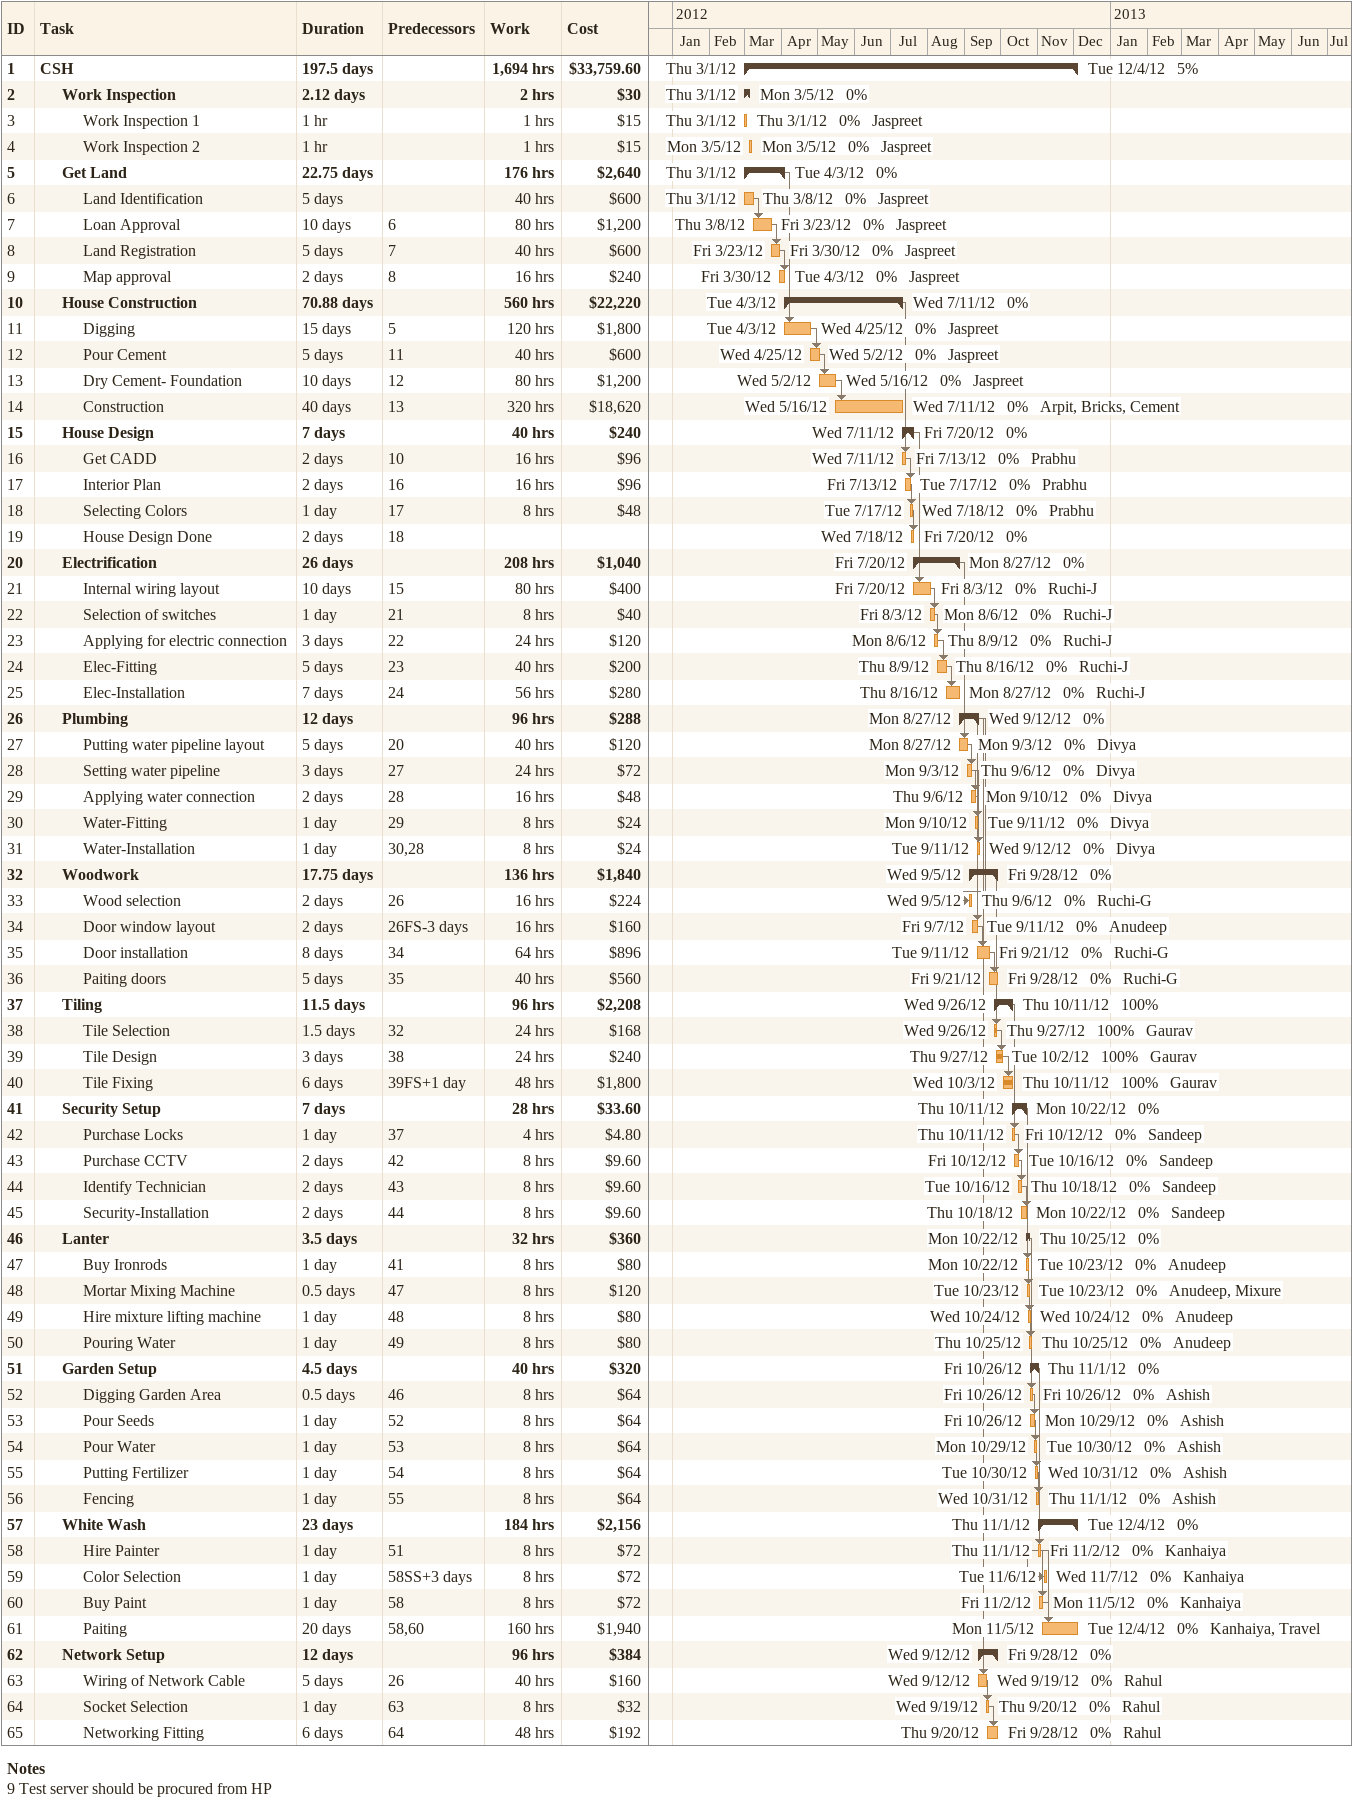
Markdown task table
| ID | Level | Task | Duration | Start | Finish | Predecessors | Resources | % complete | Work (h) | Cost ($) |
|---|---|---|---|---|---|---|---|---|---|---|
| 1 | 1 | **CSH** | 197.5d | 2012-03-01 | 2012-12-04 |  |  | 5 | 1694 | 33759.60 |
| 2 | 2 | **Work Inspection** | 2.12d | 2012-03-01 | 2012-03-05 |  |  | 0 | 2 | 30 |
| 3 | 3 | Work Inspection 1 | 1h | 2012-03-01 | 2012-03-01 |  | Jaspreet | 0 | 1 | 15 |
| 4 | 3 | Work Inspection 2 | 1h | 2012-03-05 | 2012-03-05 |  | Jaspreet | 0 | 1 | 15 |
| 5 | 2 | **Get Land** | 22.75d | 2012-03-01 | 2012-04-03 |  |  | 0 | 176 | 2640 |
| 6 | 3 | Land Identification | 5d | 2012-03-01 | 2012-03-08 |  | Jaspreet | 0 | 40 | 600 |
| 7 | 3 | Loan Approval | 10d | 2012-03-08 | 2012-03-23 | 6 | Jaspreet | 0 | 80 | 1200 |
| 8 | 3 | Land Registration | 5d | 2012-03-23 | 2012-03-30 | 7 | Jaspreet | 0 | 40 | 600 |
| 9 | 3 | Map approval | 2d | 2012-03-30 | 2012-04-03 | 8 | Jaspreet | 0 | 16 | 240 |
| 10 | 2 | **House Construction** | 70.88d | 2012-04-03 | 2012-07-11 |  |  | 0 | 560 | 22220 |
| 11 | 3 | Digging | 15d | 2012-04-03 | 2012-04-25 | 5 | Jaspreet | 0 | 120 | 1800 |
| 12 | 3 | Pour Cement | 5d | 2012-04-25 | 2012-05-02 | 11 | Jaspreet | 0 | 40 | 600 |
| 13 | 3 | Dry Cement- Foundation | 10d | 2012-05-02 | 2012-05-16 | 12 | Jaspreet | 0 | 80 | 1200 |
| 14 | 3 | Construction | 40d | 2012-05-16 | 2012-07-11 | 13 | Arpit, Bricks, Cement | 0 | 320 | 18620 |
| 15 | 2 | **House Design** | 7d | 2012-07-11 | 2012-07-20 |  |  | 0 | 40 | 240 |
| 16 | 3 | Get CADD | 2d | 2012-07-11 | 2012-07-13 | 10 | Prabhu | 0 | 16 | 96 |
| 17 | 3 | Interior Plan | 2d | 2012-07-13 | 2012-07-17 | 16 | Prabhu | 0 | 16 | 96 |
| 18 | 3 | Selecting Colors | 1d | 2012-07-17 | 2012-07-18 | 17 | Prabhu | 0 | 8 | 48 |
| 19 | 3 | House Design Done | 2d | 2012-07-18 | 2012-07-20 | 18 |  | 0 |  |  |
| 20 | 2 | **Electrification** | 26d | 2012-07-20 | 2012-08-27 |  |  | 0 | 208 | 1040 |
| 21 | 3 | Internal wiring layout | 10d | 2012-07-20 | 2012-08-03 | 15 | Ruchi-J | 0 | 80 | 400 |
| 22 | 3 | Selection of switches | 1d | 2012-08-03 | 2012-08-06 | 21 | Ruchi-J | 0 | 8 | 40 |
| 23 | 3 | Applying for electric connection | 3d | 2012-08-06 | 2012-08-09 | 22 | Ruchi-J | 0 | 24 | 120 |
| 24 | 3 | Elec-Fitting | 5d | 2012-08-09 | 2012-08-16 | 23 | Ruchi-J | 0 | 40 | 200 |
| 25 | 3 | Elec-Installation | 7d | 2012-08-16 | 2012-08-27 | 24 | Ruchi-J | 0 | 56 | 280 |
| 26 | 2 | **Plumbing** | 12d | 2012-08-27 | 2012-09-12 |  |  | 0 | 96 | 288 |
| 27 | 3 | Putting water pipeline layout | 5d | 2012-08-27 | 2012-09-03 | 20 | Divya | 0 | 40 | 120 |
| 28 | 3 | Setting water pipeline | 3d | 2012-09-03 | 2012-09-06 | 27 | Divya | 0 | 24 | 72 |
| 29 | 3 | Applying water connection | 2d | 2012-09-06 | 2012-09-10 | 28 | Divya | 0 | 16 | 48 |
| 30 | 3 | Water-Fitting | 1d | 2012-09-10 | 2012-09-11 | 29 | Divya | 0 | 8 | 24 |
| 31 | 3 | Water-Installation | 1d | 2012-09-11 | 2012-09-12 | 30, 28 | Divya | 0 | 8 | 24 |
| 32 | 2 | **Woodwork** | 17.75d | 2012-09-05 | 2012-09-28 |  |  | 0 | 136 | 1840 |
| 33 | 3 | Wood selection | 2d | 2012-09-05 | 2012-09-06 | 26 | Ruchi-G | 0 | 16 | 224 |
| 34 | 3 | Door window layout | 2d | 2012-09-07 | 2012-09-11 | 26FS-3d | Anudeep | 0 | 16 | 160 |
| 35 | 3 | Door installation | 8d | 2012-09-11 | 2012-09-21 | 34 | Ruchi-G | 0 | 64 | 896 |
| 36 | 3 | Paiting doors | 5d | 2012-09-21 | 2012-09-28 | 35 | Ruchi-G | 0 | 40 | 560 |
| 37 | 2 | **Tiling** | 11.5d | 2012-09-26 | 2012-10-11 |  |  | 100 | 96 | 2208 |
| 38 | 3 | Tile Selection | 1.5d | 2012-09-26 | 2012-09-27 | 32 | Gaurav | 100 | 24 | 168 |
| 39 | 3 | Tile Design | 3d | 2012-09-27 | 2012-10-02 | 38 | Gaurav | 100 | 24 | 240 |
| 40 | 3 | Tile Fixing | 6d | 2012-10-03 | 2012-10-11 | 39FS+1d | Gaurav | 100 | 48 | 1800 |
| 41 | 2 | **Security Setup** | 7d | 2012-10-11 | 2012-10-22 |  |  | 0 | 28 | 33.60 |
| 42 | 3 | Purchase Locks | 1d | 2012-10-11 | 2012-10-12 | 37 | Sandeep | 0 | 4 | 4.80 |
| 43 | 3 | Purchase CCTV | 2d | 2012-10-12 | 2012-10-16 | 42 | Sandeep | 0 | 8 | 9.60 |
| 44 | 3 | Identify Technician | 2d | 2012-10-16 | 2012-10-18 | 43 | Sandeep | 0 | 8 | 9.60 |
| 45 | 3 | Security-Installation | 2d | 2012-10-18 | 2012-10-22 | 44 | Sandeep | 0 | 8 | 9.60 |
| 46 | 2 | **Lanter** | 3.5d | 2012-10-22 | 2012-10-25 |  |  | 0 | 32 | 360 |
| 47 | 3 | Buy Ironrods | 1d | 2012-10-22 | 2012-10-23 | 41 | Anudeep | 0 | 8 | 80 |
| 48 | 3 | Mortar Mixing Machine | 0.5d | 2012-10-23 | 2012-10-23 | 47 | Anudeep, Mixure | 0 | 8 | 120 |
| 49 | 3 | Hire mixture lifting machine | 1d | 2012-10-24 | 2012-10-24 | 48 | Anudeep | 0 | 8 | 80 |
| 50 | 3 | Pouring Water | 1d | 2012-10-25 | 2012-10-25 | 49 | Anudeep | 0 | 8 | 80 |
| 51 | 2 | **Garden Setup** | 4.5d | 2012-10-26 | 2012-11-01 |  |  | 0 | 40 | 320 |
| 52 | 3 | Digging Garden Area | 0.5d | 2012-10-26 | 2012-10-26 | 46 | Ashish | 0 | 8 | 64 |
| 53 | 3 | Pour Seeds | 1d | 2012-10-26 | 2012-10-29 | 52 | Ashish | 0 | 8 | 64 |
| 54 | 3 | Pour Water | 1d | 2012-10-29 | 2012-10-30 | 53 | Ashish | 0 | 8 | 64 |
| 55 | 3 | Putting Fertilizer | 1d | 2012-10-30 | 2012-10-31 | 54 | Ashish | 0 | 8 | 64 |
| 56 | 3 | Fencing | 1d | 2012-10-31 | 2012-11-01 | 55 | Ashish | 0 | 8 | 64 |
| 57 | 2 | **White Wash** | 23d | 2012-11-01 | 2012-12-04 |  |  | 0 | 184 | 2156 |
| 58 | 3 | Hire Painter | 1d | 2012-11-01 | 2012-11-02 | 51 | Kanhaiya | 0 | 8 | 72 |
| 59 | 3 | Color Selection | 1d | 2012-11-06 | 2012-11-07 | 58SS+3d | Kanhaiya | 0 | 8 | 72 |
| 60 | 3 | Buy Paint | 1d | 2012-11-02 | 2012-11-05 | 58 | Kanhaiya | 0 | 8 | 72 |
| 61 | 3 | Paiting | 20d | 2012-11-05 | 2012-12-04 | 58, 60 | Kanhaiya, Travel | 0 | 160 | 1940 |
| 62 | 2 | **Network Setup** | 12d | 2012-09-12 | 2012-09-28 |  |  | 0 | 96 | 384 |
| 63 | 3 | Wiring of Network Cable | 5d | 2012-09-12 | 2012-09-19 | 26 | Rahul | 0 | 40 | 160 |
| 64 | 3 | Socket Selection | 1d | 2012-09-19 | 2012-09-20 | 63 | Rahul | 0 | 8 | 32 |
| 65 | 3 | Networking Fitting | 6d | 2012-09-20 | 2012-09-28 | 64 | Rahul | 0 | 48 | 192 |

Notes
- 9: Test server should be procured from HP
